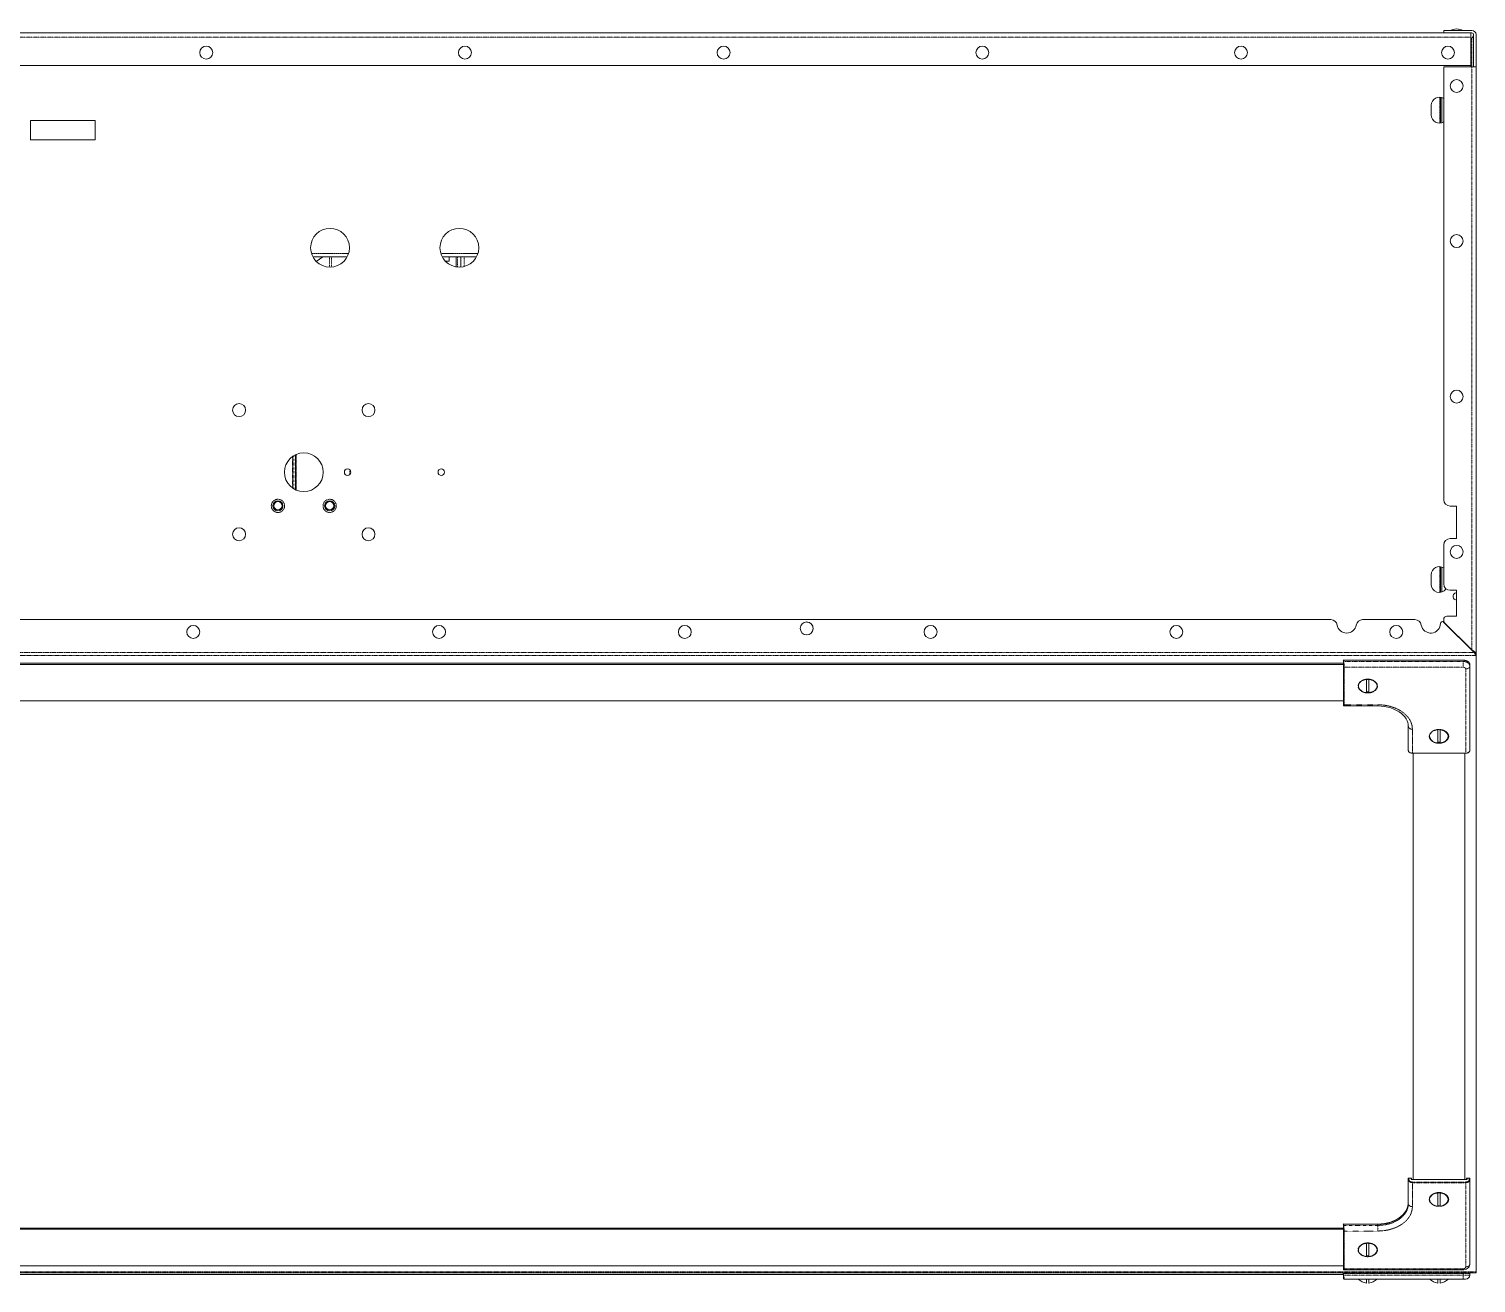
# Model space of a CAD drawing. Header units: millimetres. Extents: x 46989 to 543236, y 252623 to 526638.
# Drawn here: x 234618 to 254756, y 509086 to 526528 of the extents above; entities that cross this region are included whole.
import ezdxf

# ---------------------------------------------------------------- set-up
doc = ezdxf.new("R2010")
doc.units = ezdxf.units.MM
doc.linetypes.add('PHANTOM', pattern=[20, 10, -2, 2, -2, 2, -2])

msp = doc.modelspace()

# ---------------------------------------------------------------- linework, layer by layer
at = {"color": 7, "linetype": 'PHANTOM', "lineweight": 13, "ltscale": 0.03937}
for p, q in [((207396, 526413), (254685, 526413)), ((254697, 517891), (254697, 526000)), ((207327, 517814), (254754, 517814)), ((207353, 517855), (254728, 517855)), ((252916, 517748), (254576, 517748)), ((252917, 517731), (254576, 517731)), ((252919, 517653), (254576, 517653)), ((254612, 517627), (254612, 516456)), ((254669, 517666), (254669, 516493)), ((254670, 517682), (254670, 516508)), ((254612, 516456), (253870, 516456)), ((253852, 510525), (254631, 510525)), ((254669, 510521), (254669, 509348)), ((254670, 510538), (254670, 509365)), ((253870, 510491), (254612, 510491)), ((253870, 510482), (254612, 510482)), ((254612, 510482), (254612, 509310)), ((207326, 509243), (254756, 509243)), ((252916, 509219), (254576, 509219)), ((252917, 509196), (254576, 509196)), ((254576, 509285), (252919, 509285))]:
    msp.add_line(p, q, dxfattribs=at)
at = {"color": 7, "lineweight": 13, "ltscale": 0.03937}
for p, q in [((207776, 526472), (254306, 526472)), ((207396, 526020), (254685, 526020)), ((254306, 526000), (254306, 519981)), ((254756, 517838), (254756, 526000)), ((234641, 525256), (235541, 525256)), ((235541, 524986), (234641, 524986)), ((209347, 518313), (252734, 518313)), ((253177, 518313), (253904, 518313)), ((254728, 517855), (254305, 518278)), ((252916, 517750), (254576, 517750)), ((254756, 509243), (254756, 517813)), ((252910, 517706), (209173, 517706)), ((252910, 517691), (209173, 517691)), ((254670, 517682), (254670, 516509)), ((209173, 517182), (252910, 517182)), ((254612, 516454), (253870, 516454)), ((253880, 516454), (253880, 510527)), ((254600, 510527), (254600, 516454)), ((253862, 510527), (254620, 510527)), ((254670, 510539), (254670, 509365)), ((252910, 509849), (209172, 509849)), ((252910, 509834), (209172, 509834)), ((209172, 509325), (252910, 509325)), ((207326, 509226), (254756, 509226)), ((252909, 509205), (209172, 509205)), ((254576, 509268), (252919, 509268)), ((252919, 509141), (254576, 509141))]:
    msp.add_line(p, q, dxfattribs=at)
at = {"color": 7, "lineweight": 13, "ltscale": 0.01365}
for p, q in [((254306, 526507), (254699, 526507)), ((254306, 526472), (254699, 526472)), ((254685, 526020), (254685, 526413))]:
    msp.add_line(p, q, dxfattribs=at)
at = {"color": 7, "lineweight": 13, "ltscale": 0.0012}
for p, q in [((254306, 526472), (254306, 526507)), ((254756, 526000), (254721, 526000))]:
    msp.add_line(p, q, dxfattribs=at)
at = {"color": 7, "lineweight": 13, "ltscale": 0.003125}
for p, q in [((254395, 526507), (254485, 526507)), ((254486, 519891), (254396, 519891)), ((254486, 519441), (254396, 519441)), ((254486, 518721), (254396, 518721))]:
    msp.add_line(p, q, dxfattribs=at)
at = {"color": 7, "lineweight": 13, "ltscale": 3.96488e-05}
msp.add_line((254486, 526528), (254484, 526528), dxfattribs=at)
at = {"color": 7, "lineweight": 13, "ltscale": 0.002742}
msp.add_line((254485, 526507), (254564, 526507), dxfattribs=at)
at = {"color": 7, "lineweight": 13, "ltscale": 0.000382551}
msp.add_line((254564, 526507), (254575, 526507), dxfattribs=at)
at = {"color": 7, "lineweight": 13, "ltscale": 1.15342e-05}
msp.add_line((254575, 526507), (254576, 526507), dxfattribs=at)
at = {"color": 7, "lineweight": 13, "ltscale": 0.00205}
for p, q in [((254685, 526413), (254685, 526472)), ((254697, 526000), (254756, 526000))]:
    msp.add_line(p, q, dxfattribs=at)
at = {"color": 7, "lineweight": 13, "ltscale": 0.015625}
for p, q in [((254721, 526450), (254721, 526000)), ((254756, 526450), (254756, 526000)), ((254486, 519891), (254486, 519441))]:
    msp.add_line(p, q, dxfattribs=at)
at = {"color": 7, "lineweight": 13, "ltscale": 0.00068909}
msp.add_line((254699, 526398), (254685, 526383), dxfattribs=at)
at = {"color": 7, "linetype": 'PHANTOM', "lineweight": 13, "ltscale": 0.013814}
msp.add_line((254699, 526398), (254699, 526000), dxfattribs=at)
at = {"color": 7, "lineweight": 13, "ltscale": 0.000699982}
for p, q in [((254684, 526020), (254684, 526000)), ((254685, 526020), (254685, 526000))]:
    msp.add_line(p, q, dxfattribs=at)
at = {"color": 7, "lineweight": 13, "ltscale": 0.013575}
msp.add_line((254306, 526000), (254697, 526000), dxfattribs=at)
at = {"color": 7, "lineweight": 13, "ltscale": 0.004672}
for p, q in [((254132, 525466), (254132, 525331)), ((254132, 518803), (254132, 518938))]:
    msp.add_line(p, q, dxfattribs=at)
at = {"color": 7, "linetype": 'PHANTOM', "lineweight": 13, "ltscale": 0.01245}
for p, q in [((254253, 525578), (254253, 525219)), ((254253, 519050), (254253, 518691))]:
    msp.add_line(p, q, dxfattribs=at)
at = {"color": 7, "lineweight": 13, "ltscale": 0.012403}
for p, q in [((254259, 525220), (254259, 525577)), ((254259, 518692), (254259, 519049))]:
    msp.add_line(p, q, dxfattribs=at)
at = {"color": 7, "lineweight": 13, "ltscale": 0.012059}
for p, q in [((254280, 525225), (254280, 525572)), ((254280, 518697), (254280, 519044))]:
    msp.add_line(p, q, dxfattribs=at)
at = {"color": 7, "lineweight": 13, "ltscale": 0.009375}
for p, q in [((234641, 525256), (234641, 524986)), ((235541, 524986), (235541, 525256))]:
    msp.add_line(p, q, dxfattribs=at)
at = {"color": 7, "linetype": 'PHANTOM', "lineweight": 13, "ltscale": 0.017876}
for p, q in [((238550, 523403), (239065, 523403)), ((240350, 523403), (240865, 523403))]:
    msp.add_line(p, q, dxfattribs=at)
at = {"color": 7, "lineweight": 13, "ltscale": 0.016631}
for p, q in [((238568, 523360), (239047, 523360)), ((240368, 523360), (240847, 523360))]:
    msp.add_line(p, q, dxfattribs=at)
at = {"color": 7, "lineweight": 13, "ltscale": 0.003968}
msp.add_line((238709, 523360), (238615, 523295), dxfattribs=at)
at = {"color": 7, "linetype": 'PHANTOM', "lineweight": 13, "ltscale": 0.005043}
msp.add_line((238801, 523360), (238801, 523215), dxfattribs=at)
at = {"color": 7, "linetype": 'PHANTOM', "lineweight": 13, "ltscale": 0.005014}
msp.add_line((238830, 523360), (238830, 523215), dxfattribs=at)
at = {"color": 7, "lineweight": 13, "ltscale": 0.001922}
msp.add_line((240467, 523299), (240411, 523299), dxfattribs=at)
at = {"color": 7, "lineweight": 13, "ltscale": 0.002105}
msp.add_line((240467, 523360), (240467, 523299), dxfattribs=at)
at = {"color": 7, "lineweight": 13, "ltscale": 0.004924}
msp.add_line((240564, 523360), (240564, 523218), dxfattribs=at)
at = {"color": 7, "linetype": 'PHANTOM', "lineweight": 13, "ltscale": 0.005011}
msp.add_line((240584, 523215), (240584, 523360), dxfattribs=at)
at = {"color": 7, "lineweight": 13, "ltscale": 0.005016}
for p, q in [((240629, 523215), (240629, 523360)), ((240629, 523360), (240629, 523215))]:
    msp.add_line(p, q, dxfattribs=at)
at = {"color": 7, "linetype": 'PHANTOM', "lineweight": 13, "ltscale": 0.00476}
msp.add_line((240674, 523360), (240674, 523223), dxfattribs=at)
at = {"color": 7, "linetype": 'PHANTOM', "lineweight": 13, "ltscale": 0.015251}
msp.add_line((238286, 520583), (238286, 520144), dxfattribs=at)
at = {"color": 7, "linetype": 'PHANTOM', "lineweight": 13, "ltscale": 0.015978}
msp.add_line((238302, 520593), (238302, 520133), dxfattribs=at)
at = {"color": 7, "lineweight": 13, "ltscale": 0.016913}
msp.add_line((238327, 520607), (238327, 520120), dxfattribs=at)
at = {"color": 7, "linetype": 'PHANTOM', "lineweight": 13, "ltscale": 0.017238}
msp.add_line((238337, 520612), (238337, 520115), dxfattribs=at)
at = {"color": 7, "linetype": 'PHANTOM', "lineweight": 13, "ltscale": 0.002312}
msp.add_line((239082, 520330), (239082, 520397), dxfattribs=at)
at = {"color": 7, "lineweight": 13, "ltscale": 0.01875}
msp.add_line((254306, 519351), (254306, 518811), dxfattribs=at)
at = {"color": 7, "lineweight": 13, "ltscale": 0.0125}
msp.add_line((254486, 518361), (254486, 518721), dxfattribs=at)
at = {"color": 7, "lineweight": 13, "ltscale": 0.004675}
msp.add_line((254486, 518361), (254351, 518361), dxfattribs=at)
at = {"color": 7, "lineweight": 13, "ltscale": 0.000484316}
msp.add_line((254306, 518315), (254306, 518301), dxfattribs=at)
at = {"color": 7, "lineweight": 13, "ltscale": 0.018546}
msp.add_line((254697, 517891), (254319, 518269), dxfattribs=at)
at = {"color": 7, "lineweight": 13, "ltscale": 0.000136422}
msp.add_line((254621, 517962), (254625, 517964), dxfattribs=at)
at = {"color": 7, "linetype": 'PHANTOM', "lineweight": 13, "ltscale": 8.10999e-05}
for p, q in [((252916, 517750), (252916, 517748)), ((254576, 517750), (254576, 517748)), ((253820, 510546), (253820, 510544)), ((253850, 510546), (253850, 510544)), ((254632, 510546), (254632, 510544)), ((254662, 510546), (254662, 510544)), ((252916, 509905), (252916, 509907)), ((253390, 509905), (253390, 509907))]:
    msp.add_line(p, q, dxfattribs=at)
at = {"color": 7, "linetype": 'PHANTOM', "lineweight": 13, "ltscale": 0.000591568}
msp.add_line((252916, 517748), (252917, 517731), dxfattribs=at)
at = {"color": 7, "linetype": 'PHANTOM', "lineweight": 13, "ltscale": 0.000590527}
msp.add_line((254576, 517731), (254576, 517748), dxfattribs=at)
at = {"color": 7, "linetype": 'PHANTOM', "lineweight": 13, "ltscale": 0.000150666}
msp.add_line((254699, 517888), (254699, 517884), dxfattribs=at)
at = {"color": 7, "lineweight": 13, "ltscale": 0.000655287}
msp.add_line((254748, 517854), (254730, 517854), dxfattribs=at)
at = {"color": 7, "lineweight": 13, "ltscale": 0.000848485}
for p, q in [((254754, 517839), (254754, 517814)), ((254756, 517838), (254756, 517813))]:
    msp.add_line(p, q, dxfattribs=at)
at = {"color": 7, "lineweight": 13, "ltscale": 6.28378e-05}
for p, q in [((254754, 517839), (254756, 517838)), ((254754, 517814), (254756, 517813))]:
    msp.add_line(p, q, dxfattribs=at)
at = {"color": 7, "linetype": 'PHANTOM', "lineweight": 13, "ltscale": 0.00075489}
for p, q in [((252909, 517743), (252909, 517721)), ((252909, 517169), (252909, 517147)), ((252909, 509878), (252909, 509900))]:
    msp.add_line(p, q, dxfattribs=at)
at = {"color": 7, "linetype": 'PHANTOM', "lineweight": 13, "ltscale": 0.000591554}
for p, q in [((252909, 517743), (252910, 517726)), ((252909, 509900), (252910, 509883))]:
    msp.add_line(p, q, dxfattribs=at)
at = {"color": 7, "lineweight": 13, "ltscale": 0.00075495}
for p, q in [((252909, 517743), (252909, 517722)), ((252909, 517169), (252909, 517147)), ((252909, 509878), (252909, 509900))]:
    msp.add_line(p, q, dxfattribs=at)
at = {"color": 7, "lineweight": 13, "ltscale": 1.4786e-05}
for p, q in [((252909, 517722), (252909, 517721)), ((252909, 509878), (252909, 509878))]:
    msp.add_line(p, q, dxfattribs=at)
at = {"color": 7, "linetype": 'PHANTOM', "lineweight": 13, "ltscale": 0.000646924}
msp.add_line((252910, 517703), (252909, 517721), dxfattribs=at)
at = {"color": 7, "lineweight": 13, "ltscale": 0.000632055}
for p, q in [((252910, 517703), (252909, 517721)), ((252910, 509860), (252909, 509878))]:
    msp.add_line(p, q, dxfattribs=at)
at = {"color": 7, "linetype": 'PHANTOM', "lineweight": 13, "ltscale": 0.019128}
for p, q in [((252910, 517152), (252910, 517703)), ((252910, 509859), (252910, 509308))]:
    msp.add_line(p, q, dxfattribs=at)
at = {"color": 7, "lineweight": 13, "ltscale": 7.03276e-06}
msp.add_line((252910, 517703), (252910, 517703), dxfattribs=at)
at = {"color": 7, "lineweight": 13, "ltscale": 7.783e-06}
msp.add_line((252910, 517703), (252910, 517703), dxfattribs=at)
at = {"color": 7, "lineweight": 13, "ltscale": 0.019098}
for p, q in [((252910, 517153), (252910, 517703)), ((252910, 509859), (252910, 509309))]:
    msp.add_line(p, q, dxfattribs=at)
at = {"color": 7, "linetype": 'PHANTOM', "lineweight": 13, "ltscale": 0.018205}
for p, q in [((252912, 517133), (252912, 517657)), ((252919, 517128), (252919, 517653)), ((252912, 509290), (252912, 509814)), ((252919, 509285), (252919, 509809))]:
    msp.add_line(p, q, dxfattribs=at)
at = {"color": 7, "linetype": 'PHANTOM', "lineweight": 13, "ltscale": 0.002731}
for p, q in [((254576, 517653), (254576, 517731)), ((253390, 509809), (253390, 509888))]:
    msp.add_line(p, q, dxfattribs=at)
at = {"color": 7, "linetype": 'PHANTOM', "lineweight": 13, "ltscale": 0.000566916}
for p, q in [((254669, 517666), (254670, 517682)), ((253813, 516827), (253812, 516844)), ((254669, 509348), (254670, 509365))]:
    msp.add_line(p, q, dxfattribs=at)
at = {"color": 7, "lineweight": 13, "ltscale": 2.39094e-05}
for p, q in [((253233, 517480), (253233, 517481)), ((253265, 517481), (253265, 517480)), ((254222, 516781), (254222, 516781)), ((254255, 516781), (254255, 516781))]:
    msp.add_line(p, q, dxfattribs=at)
at = {"color": 7, "lineweight": 13, "ltscale": 0.004519}
for p, q in [((253233, 517480), (253233, 517350)), ((253265, 517350), (253265, 517480)), ((254222, 516781), (254222, 516651)), ((254255, 516651), (254255, 516781)), ((254222, 510338), (254222, 510208)), ((254255, 510208), (254255, 510338)), ((253233, 509639), (253233, 509509)), ((253265, 509509), (253265, 509639))]:
    msp.add_line(p, q, dxfattribs=at)
at = {"color": 7, "lineweight": 13, "ltscale": 0.001831}
for p, q in [((253233, 517350), (253233, 517297)), ((253265, 517297), (253265, 517350)), ((254222, 516651), (254222, 516598)), ((254255, 516598), (254255, 516651)), ((254222, 510208), (254222, 510156)), ((254255, 510156), (254255, 510208)), ((253233, 509509), (253233, 509456)), ((253265, 509456), (253265, 509509))]:
    msp.add_line(p, q, dxfattribs=at)
at = {"color": 7, "linetype": 'PHANTOM', "lineweight": 13, "ltscale": 0.000592961}
msp.add_line((252910, 517152), (252909, 517169), dxfattribs=at)
at = {"color": 7, "linetype": 'PHANTOM', "lineweight": 13, "ltscale": 0.000542267}
for p, q in [((252909, 517147), (252910, 517132)), ((252909, 509304), (252910, 509288))]:
    msp.add_line(p, q, dxfattribs=at)
at = {"color": 7, "lineweight": 13, "ltscale": 0.000542275}
for p, q in [((252909, 517147), (252910, 517131)), ((253812, 516508), (253813, 516493)), ((252909, 509304), (252910, 509288))]:
    msp.add_line(p, q, dxfattribs=at)
at = {"color": 7, "lineweight": 13, "ltscale": 1.6107e-05}
msp.add_line((252909, 517147), (252909, 517147), dxfattribs=at)
at = {"color": 7, "linetype": 'PHANTOM', "lineweight": 13, "ltscale": 2.25891e-05}
msp.add_line((252910, 517153), (252910, 517152), dxfattribs=at)
at = {"color": 7, "linetype": 'PHANTOM', "lineweight": 13, "ltscale": 0.016352}
for p, q in [((253390, 517128), (252919, 517128)), ((252919, 509809), (253390, 509809))]:
    msp.add_line(p, q, dxfattribs=at)
at = {"color": 7, "lineweight": 13, "ltscale": 0.016374}
msp.add_line((253390, 517112), (252919, 517112), dxfattribs=at)
at = {"color": 7, "linetype": 'PHANTOM', "lineweight": 13, "ltscale": 0.000578512}
msp.add_line((253390, 517128), (253390, 517112), dxfattribs=at)
at = {"color": 7, "lineweight": 13, "ltscale": 0.000153557}
msp.add_line((253812, 516848), (253812, 516844), dxfattribs=at)
at = {"color": 7, "linetype": 'PHANTOM', "lineweight": 13, "ltscale": 0.011638}
for p, q in [((253812, 516508), (253812, 516844)), ((253812, 510203), (253812, 510538))]:
    msp.add_line(p, q, dxfattribs=at)
at = {"color": 7, "lineweight": 13, "ltscale": 0.011638}
for p, q in [((253812, 516509), (253812, 516844)), ((253812, 510204), (253812, 510539))]:
    msp.add_line(p, q, dxfattribs=at)
at = {"color": 7, "linetype": 'PHANTOM', "lineweight": 13, "ltscale": 0.011614}
msp.add_line((253813, 516493), (253813, 516827), dxfattribs=at)
at = {"color": 7, "linetype": 'PHANTOM', "lineweight": 13, "ltscale": 0.011562}
msp.add_line((253870, 516456), (253870, 516789), dxfattribs=at)
at = {"color": 7, "lineweight": 13, "ltscale": 1.62271e-05}
msp.add_line((253812, 516508), (253812, 516509), dxfattribs=at)
at = {"color": 7, "linetype": 'PHANTOM', "lineweight": 13, "ltscale": 0.000542335}
for p, q in [((253812, 516508), (253813, 516493)), ((254670, 516508), (254669, 516493))]:
    msp.add_line(p, q, dxfattribs=at)
at = {"color": 7, "linetype": 'PHANTOM', "lineweight": 13, "ltscale": 7.32302e-05}
for p, q in [((253870, 516456), (253870, 516454)), ((254612, 516456), (254612, 516454))]:
    msp.add_line(p, q, dxfattribs=at)
at = {"color": 7, "lineweight": 13, "ltscale": 0.000542267}
msp.add_line((254670, 516508), (254669, 516493), dxfattribs=at)
at = {"color": 7, "lineweight": 13, "ltscale": 1.62311e-05}
msp.add_line((254670, 516509), (254670, 516508), dxfattribs=at)
at = {"color": 7, "linetype": 'PHANTOM', "lineweight": 13, "ltscale": 0.000591621}
for p, q in [((253812, 510538), (253813, 510521)), ((254662, 510544), (254661, 510527)), ((254670, 510538), (254669, 510521))]:
    msp.add_line(p, q, dxfattribs=at)
at = {"color": 7, "linetype": 'PHANTOM', "lineweight": 13, "ltscale": 0.011613}
msp.add_line((253813, 510187), (253813, 510521), dxfattribs=at)
at = {"color": 7, "lineweight": 13, "ltscale": 0.001068}
for p, q in [((253850, 510546), (253820, 510546)), ((254662, 510546), (254632, 510546))]:
    msp.add_line(p, q, dxfattribs=at)
at = {"color": 7, "linetype": 'PHANTOM', "lineweight": 13, "ltscale": 0.000591614}
msp.add_line((253820, 510544), (253821, 510527), dxfattribs=at)
at = {"color": 7, "linetype": 'PHANTOM', "lineweight": 13, "ltscale": 0.001068}
for p, q in [((253850, 510544), (253820, 510544)), ((254662, 510544), (254632, 510544))]:
    msp.add_line(p, q, dxfattribs=at)
at = {"color": 7, "linetype": 'PHANTOM', "lineweight": 13, "ltscale": 0.000646864}
for p, q in [((253852, 510525), (253850, 510544)), ((254631, 510525), (254632, 510544)), ((252910, 509859), (252909, 509878))]:
    msp.add_line(p, q, dxfattribs=at)
at = {"color": 7, "lineweight": 13, "ltscale": 0.000293978}
msp.add_line((253858, 510531), (253858, 510539), dxfattribs=at)
at = {"color": 7, "lineweight": 13, "ltscale": 0.000294038}
msp.add_line((254624, 510531), (254625, 510539), dxfattribs=at)
at = {"color": 7, "linetype": 'PHANTOM', "lineweight": 13, "ltscale": 0.000345666}
for p, q in [((253870, 510482), (253870, 510491)), ((254612, 510482), (254612, 510491))]:
    msp.add_line(p, q, dxfattribs=at)
at = {"color": 7, "linetype": 'PHANTOM', "lineweight": 13, "ltscale": 0.011563}
msp.add_line((253870, 510149), (253870, 510482), dxfattribs=at)
at = {"color": 7, "lineweight": 13, "ltscale": 2.38494e-05}
for p, q in [((254222, 510338), (254222, 510339)), ((254255, 510339), (254255, 510338)), ((253233, 509639), (253233, 509640)), ((253265, 509640), (253265, 509639))]:
    msp.add_line(p, q, dxfattribs=at)
at = {"color": 7, "linetype": 'PHANTOM', "lineweight": 13, "ltscale": 0.000566976}
msp.add_line((253813, 510187), (253812, 510203), dxfattribs=at)
at = {"color": 7, "lineweight": 13, "ltscale": 0.016459}
msp.add_line((252916, 509907), (253390, 509907), dxfattribs=at)
at = {"color": 7, "linetype": 'PHANTOM', "lineweight": 13, "ltscale": 0.016459}
msp.add_line((252916, 509905), (253390, 509905), dxfattribs=at)
at = {"color": 7, "linetype": 'PHANTOM', "lineweight": 13, "ltscale": 0.000591628}
msp.add_line((252916, 509905), (252917, 509888), dxfattribs=at)
at = {"color": 7, "linetype": 'PHANTOM', "lineweight": 13, "ltscale": 0.000590587}
msp.add_line((253390, 509888), (253390, 509905), dxfattribs=at)
at = {"color": 7, "lineweight": 13, "ltscale": 7.72319e-06}
msp.add_line((252910, 509859), (252910, 509860), dxfattribs=at)
at = {"color": 7, "lineweight": 13, "ltscale": 7.0928e-06}
msp.add_line((252910, 509859), (252910, 509859), dxfattribs=at)
at = {"color": 7, "linetype": 'PHANTOM', "lineweight": 13, "ltscale": 0.016424}
msp.add_line((252917, 509888), (253390, 509888), dxfattribs=at)
at = {"color": 7, "linetype": 'PHANTOM', "lineweight": 13, "ltscale": 0.000727976}
msp.add_line((252909, 509304), (252909, 509325), dxfattribs=at)
at = {"color": 7, "linetype": 'PHANTOM', "lineweight": 13, "ltscale": 0.000565935}
msp.add_line((252910, 509308), (252909, 509325), dxfattribs=at)
at = {"color": 7, "lineweight": 13, "ltscale": 0.000720227}
msp.add_line((252909, 509304), (252909, 509325), dxfattribs=at)
at = {"color": 7, "lineweight": 13, "ltscale": 1.6167e-05}
msp.add_line((252909, 509304), (252909, 509304), dxfattribs=at)
at = {"color": 7, "linetype": 'PHANTOM', "lineweight": 13, "ltscale": 2.2529e-05}
msp.add_line((252910, 509309), (252910, 509308), dxfattribs=at)
at = {"color": 7, "lineweight": 13, "ltscale": 0.000565897}
msp.add_line((254669, 509346), (254670, 509362), dxfattribs=at)
at = {"color": 7, "lineweight": 13, "ltscale": 0.000107885}
msp.add_line((254670, 509365), (254670, 509362), dxfattribs=at)
at = {"color": 7, "lineweight": 13, "ltscale": 0.000801004}
for p, q in [((252908, 509219), (252909, 509196)), ((254668, 509196), (254669, 509219))]:
    msp.add_line(p, q, dxfattribs=at)
at = {"color": 7, "lineweight": 13, "ltscale": 0.001651}
msp.add_line((252909, 509196), (252911, 509148), dxfattribs=at)
at = {"color": 7, "linetype": 'PHANTOM', "lineweight": 13, "ltscale": 1.6051e-05}
msp.add_line((252909, 509194), (252910, 509194), dxfattribs=at)
at = {"color": 7, "linetype": 'PHANTOM', "lineweight": 13, "ltscale": 0.000260901}
for p, q in [((252916, 509226), (252916, 509219)), ((254576, 509226), (254576, 509219))]:
    msp.add_line(p, q, dxfattribs=at)
at = {"color": 7, "linetype": 'PHANTOM', "lineweight": 13, "ltscale": 0.000801009}
msp.add_line((252916, 509219), (252917, 509196), dxfattribs=at)
at = {"color": 7, "linetype": 'PHANTOM', "lineweight": 13, "ltscale": 0.00189}
msp.add_line((252917, 509196), (252919, 509141), dxfattribs=at)
at = {"color": 7, "lineweight": 13, "ltscale": 0.003959}
for p, q in [((253232, 509141), (253118, 509141)), ((253379, 509141), (253265, 509141)), ((254223, 509141), (254109, 509141)), ((254370, 509141), (254256, 509141))]:
    msp.add_line(p, q, dxfattribs=at)
at = {"color": 7, "lineweight": 13, "ltscale": 3.09126e-05}
msp.add_line((253118, 509141), (253118, 509141), dxfattribs=at)
at = {"color": 7, "lineweight": 13, "ltscale": 2.40296e-05}
for p, q in [((253232, 509141), (253232, 509141)), ((253265, 509141), (253265, 509141)), ((254223, 509141), (254223, 509141)), ((254256, 509141), (254256, 509141))]:
    msp.add_line(p, q, dxfattribs=at)
at = {"color": 7, "lineweight": 13, "ltscale": 0.001901}
for p, q in [((253232, 509141), (253232, 509086)), ((253265, 509086), (253265, 509141)), ((254223, 509141), (254223, 509086)), ((254256, 509086), (254256, 509141))]:
    msp.add_line(p, q, dxfattribs=at)
at = {"color": 7, "lineweight": 13, "ltscale": 3.08338e-05}
msp.add_line((253378, 509141), (253379, 509141), dxfattribs=at)
at = {"color": 7, "lineweight": 13, "ltscale": 3.07884e-05}
for p, q in [((254110, 509141), (254109, 509141)), ((254369, 509141), (254370, 509141))]:
    msp.add_line(p, q, dxfattribs=at)
at = {"color": 7, "linetype": 'PHANTOM', "lineweight": 13, "ltscale": 0.000578452}
msp.add_line((254576, 509285), (254576, 509268), dxfattribs=at)
at = {"color": 7, "linetype": 'PHANTOM', "lineweight": 13, "ltscale": 0.000800245}
msp.add_line((254576, 509196), (254576, 509219), dxfattribs=at)
at = {"color": 7, "linetype": 'PHANTOM', "lineweight": 13, "ltscale": 0.003242}
msp.add_line((254576, 509219), (254669, 509219), dxfattribs=at)
at = {"color": 7, "linetype": 'PHANTOM', "lineweight": 13, "ltscale": 0.003207}
msp.add_line((254576, 509196), (254668, 509196), dxfattribs=at)
at = {"color": 7, "linetype": 'PHANTOM', "lineweight": 13, "ltscale": 0.001889}
msp.add_line((254576, 509141), (254576, 509196), dxfattribs=at)
at = {"color": 7, "lineweight": 13, "ltscale": 0.001234}
msp.add_line((254576, 509141), (254611, 509141), dxfattribs=at)
at = {"color": 7, "lineweight": 13, "ltscale": 0.000578452}
msp.add_line((254756, 509226), (254756, 509243), dxfattribs=at)
at = {"color": 7, "lineweight": 13, "ltscale": 0.03937}
for points in [[(254721, 526450), (254721, 526441), (254718, 526432), (254713, 526420), (254709, 526413), (254699, 526398)], [(254576, 517750), (254599, 517748), (254620, 517743), (254636, 517735), (254650, 517724), (254661, 517712), (254667, 517700), (254669, 517687), (254670, 517682)], [(254748, 517854), (254742, 517861), (254734, 517867), (254723, 517876), (254697, 517891)], [(254728, 517855), (254746, 517844), (254754, 517839)], [(254728, 517855), (254745, 517827), (254754, 517814)], [(252910, 517131), (252911, 517119), (252913, 517114), (252917, 517112), (252919, 517112)], [(253390, 517112), (253437, 517110), (253484, 517104), (253529, 517096), (253572, 517084), (253613, 517068), (253651, 517050), (253686, 517030), (253717, 517007), (253741, 516985), (253763, 516961), (253782, 516935), (253796, 516907), (253806, 516880), (253812, 516853), (253813, 516840)], [(253870, 516454), (253852, 516456), (253837, 516461), (253826, 516469), (253818, 516478), (253814, 516489), (253813, 516493)], [(254612, 516454), (254630, 516456), (254645, 516461), (254656, 516469), (254664, 516478), (254668, 516489), (254669, 516493)], [(253812, 510204), (253811, 510183), (253808, 510162), (253803, 510141), (253796, 510121), (253786, 510101), (253775, 510081), (253761, 510062), (253738, 510035), (253710, 510010), (253679, 509987), (253644, 509967), (253607, 509949), (253566, 509934), (253524, 509922), (253481, 509914), (253436, 509909), (253390, 509907)], [(252910, 509288), (252911, 509276), (252913, 509271), (252917, 509268), (252919, 509268)], [(254669, 509346), (254665, 509328), (254658, 509312), (254648, 509298), (254634, 509286), (254619, 509277), (254603, 509272), (254587, 509269), (254576, 509268)]]:
    msp.add_lwpolyline(points, dxfattribs=at)
at = {"color": 7, "linetype": 'PHANTOM', "lineweight": 13, "ltscale": 0.03937}
for points in [[(252912, 517133), (252912, 517122), (252912, 517119), (252912, 517119), (252912, 517119), (252912, 517119), (252912, 517119), (252912, 517119), (252911, 517119), (252911, 517119), (252911, 517120), (252910, 517132)], [(252919, 517128), (252919, 517113), (252919, 517112), (252919, 517112), (252919, 517112), (252919, 517112)], [(253870, 516456), (253856, 516457), (253843, 516461), (253831, 516467), (253825, 516471), (253820, 516477), (253817, 516482), (253814, 516487), (253813, 516493)], [(254669, 516493), (254668, 516487), (254665, 516482), (254662, 516476), (254657, 516471), (254647, 516464), (254634, 516459), (254621, 516456), (254612, 516456)], [(253870, 510482), (253856, 510483), (253843, 510487), (253831, 510493), (253825, 510498), (253820, 510504), (253817, 510509), (253814, 510516), (253813, 510521)], [(253870, 510491), (253855, 510493), (253840, 510499), (253834, 510503), (253829, 510508), (253825, 510513), (253823, 510518), (253821, 510527)], [(254669, 510521), (254668, 510515), (254665, 510509), (254662, 510503), (254657, 510498), (254647, 510490), (254634, 510485), (254621, 510482), (254612, 510482)], [(254631, 510525), (254626, 510531), (254625, 510531), (254625, 510532), (254624, 510532), (254624, 510531), (254624, 510531), (254624, 510531)], [(252910, 509288), (252910, 509284), (252911, 509276), (252911, 509275), (252911, 509275), (252912, 509275), (252912, 509275), (252912, 509275), (252912, 509275), (252912, 509276), (252912, 509278), (252912, 509290)], [(252919, 509268), (252919, 509268), (252919, 509268), (252919, 509268), (252919, 509269), (252919, 509285)]]:
    msp.add_lwpolyline(points, dxfattribs=at)
at = {"color": 7, "lineweight": 13, "ltscale": 0.03937}
for centre, radius in [((237085, 526199), 90), ((240685, 526199), 90), ((244285, 526199), 90), ((247885, 526199), 90), ((251485, 526199), 90), ((254365, 526199), 90), ((254486, 525735), 90), ((238808, 523485), 270), ((240608, 523485), 270), ((254486, 523578), 90), ((254486, 521415), 90), ((237543, 521227), 90), ((239343, 521227), 90), ((238443, 520363), 270), ((239052, 520363), 45), ((240356, 520363), 45), ((238083, 519895), 70.4), ((238803, 519895), 70.4), ((238083, 519897), 57.6), ((238803, 519897), 57.6), ((237543, 519500), 90), ((239343, 519500), 90), ((254486, 519255), 90), ((236905, 518142), 90), ((240325, 518142), 90), ((243745, 518142), 90), ((245441, 518190), 90), ((247165, 518142), 90), ((250585, 518142), 90), ((253645, 518142), 90)]:
    msp.add_circle(centre, radius, dxfattribs=at)
at = {"color": 7, "linetype": 'PHANTOM', "lineweight": 13, "ltscale": 0.03937}
for centre in [(238083, 519895), (238803, 519895)]:
    msp.add_circle(centre, 92.4, dxfattribs=at)
at = {"color": 7, "lineweight": 13, "ltscale": 0.03937}
for centre, radius, start, end in [((254485, 526330), 198, 90, 116.9915), ((254485, 526330), 198, 63.0085, 90), ((254486, 526330), 198, 63.0085, 90), ((254699, 526450), 56.9, 0, 90), ((254699, 526450), 22.3, 0, 90), ((254244, 525466), 112, 56.7648, 180), ((254244, 525331), 112, 180, 303.2352), ((254396, 519981), 90, 180, 270), ((254396, 519351), 90, 90, 180), ((254244, 518938), 112, 56.7648, 180), ((254244, 518803), 112, 180, 326.7213), ((254396, 518811), 90, 180, 270), ((254486, 518635), 50.4, 89.5907, 270.4093), ((254351, 518315), 45.4, 90, 180), ((245441, 518190), 90, 268.2554, 88.026), ((252734, 518223), 90, 9.7346, 90), ((252956, 518261), 135, 189.7346, 350.2654), ((253177, 518223), 90, 90, 170.2654), ((253904, 518223), 90, 9.7346, 90), ((254126, 518261), 135, 189.7346, 0), ((254286, 518260), 25.9, 45, 178.273), ((254351, 518301), 45.4, 180, 225), ((252916, 517743), 7.2, 90, 179.9947), ((254382, 517669), 386, 32.3973, 35.2568), ((254674, 517818), 82.9, 14.5984, 25.3696), ((252916, 517169), 7.2, 147.9142, 179.9872), ((253820, 510539), 7.2, 90, 179.9947), ((253850, 510539), 7.2, 3.3906, 90), ((253862, 510531), 4.08, 189.5853, 263.8347), ((254620, 510531), 4.09, 276.2248, 350.4365), ((254632, 510539), 7.2, 90, 176.6094), ((254662, 510539), 7.2, 0.0053, 90), ((252916, 509900), 7.2, 90, 179.9947), ((252916, 509219), 7.2, 90, 182.5), ((252919, 509149), 7.2, 182.5, 270), ((253248, 509266), 181, 223.8722, 264.83), ((253248, 509266), 181, 275.17, 316.1278), ((254240, 509266), 181, 223.8722, 264.83), ((254240, 509266), 181, 275.17, 316.1278), ((254611, 509198), 56.9, 270, 357.5), ((254662, 509219), 7.2, 357.5, 90)]:
    msp.add_arc(centre, radius, start, end, dxfattribs=at)
at = {"color": 7, "linetype": 'PHANTOM', "lineweight": 13, "ltscale": 0.03937}
for centre, radius, start, end in [((251505, 517649), 1408, 0.3358, 3.1333), ((251076, 517643), 1843, 0.292, 2.7381), ((251505, 509806), 1408, 0.3358, 3.1333), ((251075, 509800), 1844, 0.2928, 2.7373)]:
    msp.add_arc(centre, radius, start, end, dxfattribs=at)
for centre, major_axis, ratio, start_param, end_param in [((252916, 517743), (7.19, 0.43), 0.674948, 1.530886, 3.099779), ((254576, 517682), (-93.4, 0), 0.707106, 3.141593, 4.712389), ((252916, 517743), (-7.2, 0), 0.707107, 6.283053, 6.326819), ((252916, 517722), (-7.2, 0), 0.707107, 6.283053, 6.326819), ((252916, 517722), (-7.19, -0.43), 0.674948, 6.241372, 6.283307), ((252917, 517726), (7.19, 0.43), 0.674948, 1.530886, 3.099779), ((252919, 517658), (7.2, 0), 0.707107, 3.185226, 4.712389), ((254576, 517666), (-92.4, 0), 0.707106, 3.141593, 4.712389), ((254576, 517627), (-35.5, 0), 0.707106, 3.141593, 4.71239), ((254612, 517668), (-56.9, 0), 0.707107, 1.570796, 3.097959), ((254662, 517682), (7.2, 0), 0.707107, 6.239552, 6.283317), ((253249, 517391), (-130, 0), 0.707106, 3.373281, 6.051497), ((252916, 517169), (7.19, 0.46), 0.736576, 2.536137, 3.095974), ((252916, 517169), (-7.2, 0), 0.707107, 6.283053, 6.326819), ((252916, 517147), (-7.19, -0.46), 0.736576, 6.237567, 6.283306), ((252916, 517147), (-7.2, 0), 0.707107, 6.283053, 6.326819), ((253249, 517391), (-130, 0), 0.707106, 1.444819, 1.696774), ((252917, 517132), (-7.19, -0.46), 0.736576, 6.237567, 6.283306), ((252919, 517133), (7.2, 0), 0.707107, 3.185226, 4.712389), ((253390, 516789), (-480, 0), 0.707106, 3.141593, 4.712389), ((253390, 516844), (-422, 0), 0.707106, 3.141593, 3.157037), ((253820, 516844), (7.2, 0), 0.707107, 3.141461, 3.185226), ((253390, 516827), (-423, 0), 0.707106, 3.141593, 3.185402), ((253870, 516829), (56.9, 0), 0.707107, 3.185226, 4.712389), ((254240, 516689), (-135, 0), 0.707106, 3.141591, 9.424776), ((254240, 516690), (-130, 0), 0.707106, 2.641276, 4.712389), ((254240, 516690), (-130, 0), 0.707106, 1.433447, 1.685419), ((253820, 516509), (7.2, 0), 0.707107, 3.141461, 3.185226), ((253820, 516509), (-7.19, -0.46), 0.736576, 6.237567, 6.283306), ((253821, 516493), (7.19, 0.46), 0.736576, 3.095974, 3.141713), ((254661, 516493), (-7.19, 0.46), 0.736576, 3.141472, 3.187211), ((254662, 516509), (7.2, 0), 0.707107, 6.239552, 6.283317), ((254662, 516509), (-7.19, 0.46), 0.736576, 3.141472, 3.187211), ((253820, 510539), (-7.19, -0.43), 0.674948, 4.672478, 6.241372), ((253820, 510539), (7.2, 0), 0.707107, 3.141461, 3.185226), ((253821, 510522), (-7.19, -0.43), 0.674948, 4.672478, 6.241372), ((253850, 510539), (7.19, 0.43), 0.674948, 0.000122, 1.530886), ((253852, 510520), (-6.2, -11.4), 0.189869, 2.846778, 4.377632), ((253852, 510520), (13.7, 5.9), 0.302617, 0.612072, 1.441056), ((254612, 510528), (49.7, 0), 0.73798, 4.712391, 6.239553), ((254631, 510520), (13.7, -5.9), 0.302616, 1.700523, 2.529518), ((254632, 510539), (-7.19, 0.43), 0.674948, 4.7523, 6.283063), ((254661, 510522), (7.19, -0.43), 0.674948, 0.041813, 1.610707), ((254662, 510539), (7.19, -0.43), 0.674948, 0.041813, 1.610707), ((254662, 510539), (7.2, 0), 0.707107, 6.239552, 6.283317), ((254240, 510249), (-135, 0), 0.707106, 4.712389, 10.995574), ((254240, 510250), (-130, 0), 0.707106, 2.942336, 5.818793), ((253390, 510203), (-422, 0), 0.707106, 1.570796, 3.141593), ((253390, 510187), (-423, 0), 0.707106, 1.570796, 3.141593), ((253390, 510149), (-480, 0), 0.707106, 1.570796, 3.141593), ((253820, 510204), (7.2, 0), 0.707107, 3.141461, 3.185226), ((253870, 510189), (56.9, 0), 0.707107, 3.185226, 4.712389), ((254240, 510250), (-130, 0), 0.707106, 1.433447, 1.685419), ((252916, 509900), (-7.19, -0.43), 0.674948, 4.672478, 6.241372), ((252916, 509900), (7.2, 0), 0.707107, 3.141461, 3.185226), ((252916, 509878), (7.2, 0), 0.707107, 3.141461, 3.185226), ((252916, 509878), (-7.19, -0.43), 0.674948, 6.241372, 6.283307), ((252917, 509883), (7.19, 0.43), 0.674948, 1.530886, 3.099779), ((252919, 509814), (7.2, 0), 0.707107, 3.185226, 4.712389), ((253249, 509548), (-135, 0), 0.707106, 1.570794205771277, 7.853979512950864), ((253249, 509549), (-130, 0), 0.707106, 3.373281, 6.051497), ((252916, 509304), (-7.19, -0.46), 0.736576, 6.237567, 6.283306), ((252916, 509304), (-7.2, 0), 0.707107, 6.283053, 6.326819), ((252917, 509288), (-7.19, -0.46), 0.736576, 6.237567, 6.283306), ((252919, 509290), (7.2, 0), 0.707107, 3.185226, 4.712389), ((253249, 509549), (-130, 0), 0.707106, 1.444819, 1.696774), ((254576, 509310), (-35.5, 0), 0.707106, 1.570796, 3.141593), ((254612, 509350), (-56.9, 0), 0.707107, 1.570796, 3.097959), ((254576, 509348), (-92.4, 0), 0.707106, 3.097918, 3.141593), ((254576, 509365), (-93.4, 0), 0.707106, 3.097918, 3.141593), ((254662, 509365), (7.2, 0), 0.707107, 6.239552, 6.283317), ((252916, 509219), (7.19, 0.31), 0.043578, 3.141593, 4.710486), ((252917, 509196), (7.19, 0.31), 0.043578, 3.141593, 4.710486)]:
    msp.add_ellipse(centre, major_axis=major_axis, ratio=ratio, start_param=start_param, end_param=end_param, dxfattribs=at)
at = {"color": 7, "lineweight": 13, "ltscale": 0.03937}
for centre, major_axis, start_param, end_param in [((253249, 517389), (130, 0), 2.087663, 4.587061), ((253249, 517389), (130, 0), 1.696124, 2.087663), ((253249, 517394), (-123, 0), 4.580077, 4.844701), ((253249, 517389), (130, 0), 1.053929, 1.445468), ((253249, 517389), (130, 0), 4.837717, 6.283185), ((253249, 517389), (130, 0), 0, 1.053929), ((253249, 517394), (-123, 0), 1.438484, 1.703108), ((254238, 516689), (130, 0), 2.087663, 4.587061), ((254238, 516689), (130, 0), 1.696124, 2.087663), ((254238, 516689), (130, 0), 1.053929, 1.445468), ((254238, 516689), (130, 0), 0, 1.053929), ((254238, 516695), (-123, 0), 1.438484, 1.703108), ((254238, 516689), (130, 0), 4.837717, 6.283185), ((254238, 510247), (130, 0), 2.087663, 4.587061), ((254238, 510247), (130, 0), 1.696124, 2.087663), ((254238, 510253), (-123, 0), 4.580077, 4.844701), ((254238, 510247), (130, 0), 1.053929, 1.445468), ((254238, 510247), (130, 0), 0, 1.053929), ((254238, 510247), (130, 0), 4.837717, 6.283185), ((253249, 509547), (130, 0), 2.087663, 4.587061), ((253249, 509547), (130, 0), 1.696124, 2.087663), ((253249, 509553), (-123, 0), 4.580077, 4.844701), ((253249, 509547), (130, 0), 1.053929, 1.445468), ((253249, 509547), (130, 0), 4.837717, 6.283185), ((253249, 509547), (130, 0), 0, 1.053929), ((253249, 509553), (-123, 0), 1.438484, 1.703108)]:
    msp.add_ellipse(centre, major_axis=major_axis, ratio=0.707106, start_param=start_param, end_param=end_param, dxfattribs=at)
at = {"color": 7, "linetype": 'PHANTOM', "lineweight": 13, "ltscale": 0.03937}
msp.add_ellipse((253249, 517389), major_axis=(-135, 0), ratio=0.707106, dxfattribs=at)

doc.saveas('drawing.dxf')
